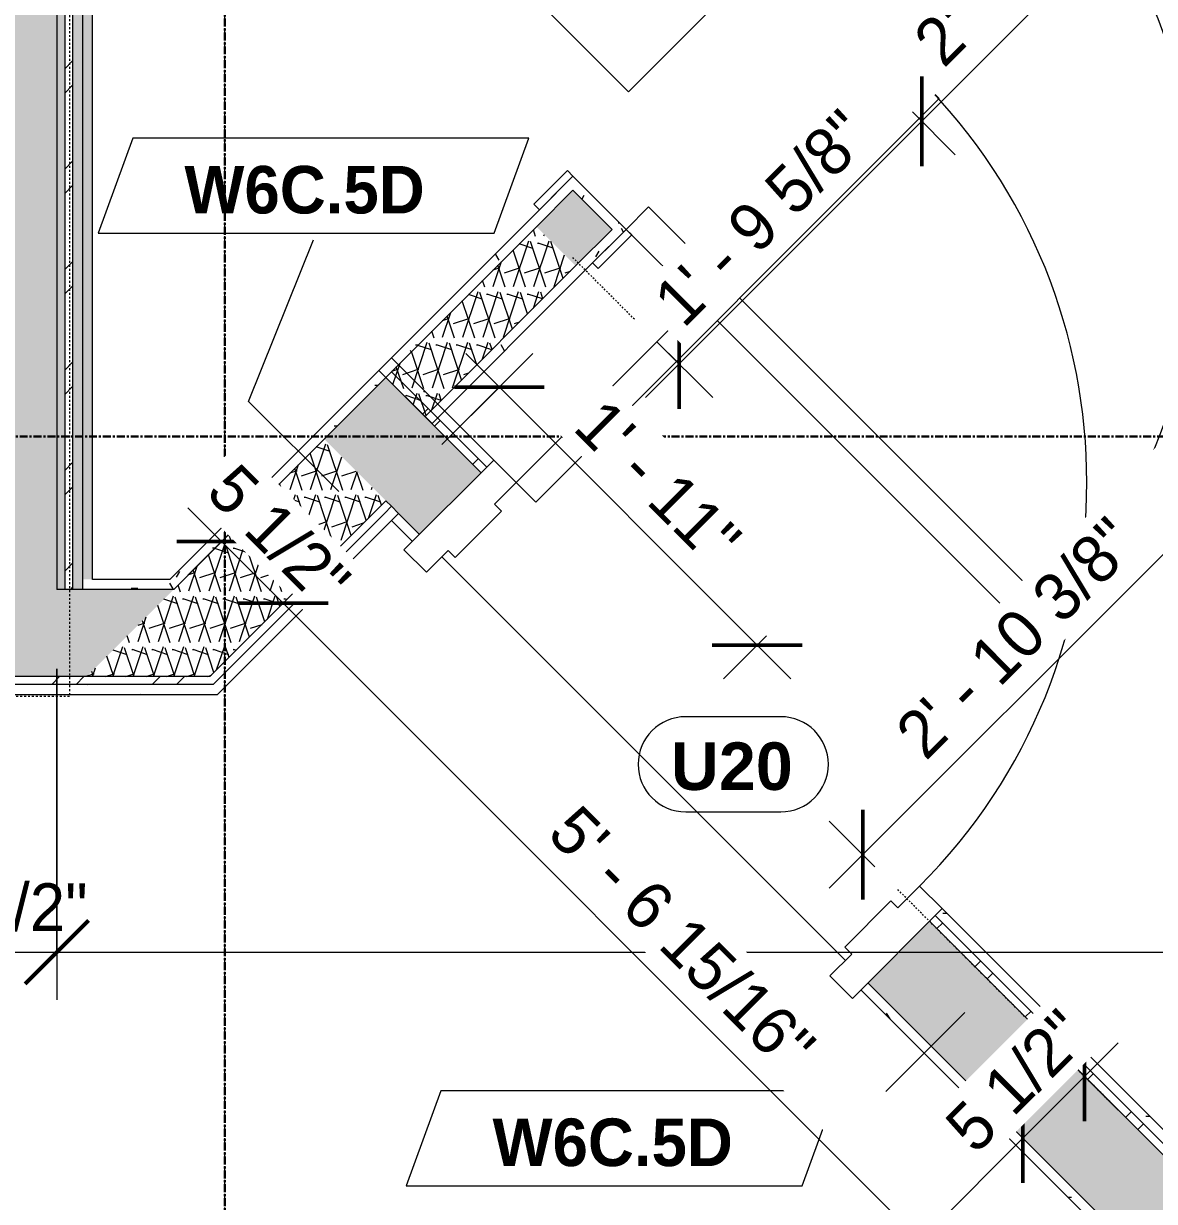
# Model space of a CAD drawing. Header units: inches. Extents: x -4058 to -1781, y 9814 to 12289.
# Drawn here: x -2513 to -2441.7, y 10418.9 to 10493.2 of the extents above; entities that cross this region are included whole.
import ezdxf

# ---------------------------------------------------------------- set-up
doc = ezdxf.new("R2010")
doc.units = ezdxf.units.IN
doc.header["$MEASUREMENT"] = 0
for name, pattern in [('Dash 3_32_', [0.1875, 0.09375, -0.09375]), ('Dash_2_', [0.25, 0.125, -0.125]), ('Grid Line 1_2_', [0.875, 0.5, -0.125, 0.125, -0.125]), ('Grid Line 1_2__2_', [0.875, 0.5, -0.125, 0.125, -0.125])]:
    doc.linetypes.add(name, pattern=pattern)
for name, color, linetype, lineweight in [('0-1', 7, 'Continuous', 5), ('0-4', 55, 'Continuous', 9), ('A-ANNO-DIMS', 211, 'Continuous', 9), ('A-ANNO-DIMS-32', 211, 'Continuous', 9), ('A-DETL-1', 90, 'Dash 3_32_', 9), ('A-DOOR-1', 7, 'Continuous', 9), ('A-DOOR-2', 31, 'Continuous', 9), ('A-DOOR-FRAM', 31, 'Continuous', 9), ('A-DOOR-FRAM-1', 7, 'Continuous', 9), ('A-DOOR-IDEN', 31, 'Continuous', 9), ('A-FLOR-1', 7, 'Continuous', 9), ('A-WALL-1', 7, 'Continuous', 9), ('A-WALL-2', 113, 'Continuous', 9), ('A-WALL-IDEN', 211, 'Continuous', 9), ('A-WALL-PATT-1', 9, 'Continuous', 9), ('G-ANNO-SYMB-4', 111, 'Dash_2_', 9), ('I-WALL-1', 1, 'Continuous', 5), ('I-WALL-2', 7, 'Continuous', 9), ('P-SANR-FIXT', 6, 'Continuous', 9), ('S-GRID-1', 1, 'Grid Line 1_2_', 9), ('S-GRID-2', 1, 'Grid Line 1_2__2_', 30)]:
    doc.layers.add(name, color=color, linetype=linetype, lineweight=lineweight)
doc.styles.add('Arial_B', font='arialbd.ttf', dxfattribs={"height": 3})
doc.styles.add('Century Gothic', font='ufonts.com_century-gothic.ttf', dxfattribs={"height": 3})
doc.styles.add('Century Gothic_B_1', font='GOTHICB.TTF', dxfattribs={"height": 3})
doc.dimstyles.new('THE_DIMENSION_STRING', dxfattribs={"dimscale": 12, "dimtxt": 3.132505, "dimasz": 0.333333, "dimexe": 0.25, "dimexo": 0.166667, "dimgap": 0.041667, "dimtad": 1, "dimdec": 4, "dimrnd": 0.0625, "dimzin": 3, "dimdsep": 46, "dimlunit": 4, "dimtxsty": 'Century Gothic', "dimblk1": 'OBLIQUE', "dimblk2": 'OBLIQUE', "dimsah": 1, "dimcen": 0.09, "dimdle": 0.25, "dimazin": 0, "dimtfac": 1, "dimtdec": 4, "dimtix": 1, "dimtmove": 0, "dimatfit": 3, "dimfxl": 1, "dimtvp": 1, "dimtfill": 1, "dimfrac": 2, "dimtolj": 1, "dimtzin": 0, "dimarcsym": 2})
doc.dimstyles.new('THE_DIMENSION_STRING_5', dxfattribs={"dimscale": 12, "dimtxt": 3.132505, "dimasz": 0.333333, "dimexe": 0.25, "dimexo": 0.166667, "dimgap": 0.041667, "dimtad": 1, "dimdec": 4, "dimrnd": 0.0625, "dimzin": 3, "dimdsep": 46, "dimlunit": 4, "dimtxsty": 'Century Gothic', "dimblk1": 'OBLIQUE', "dimblk2": 'OBLIQUE', "dimsah": 1, "dimcen": 0.09, "dimdle": 0.25, "dimazin": 0, "dimtfac": 1, "dimtdec": 4, "dimtix": 1, "dimtmove": 0, "dimatfit": 3, "dimfxl": 1, "dimtvp": 1, "dimtfill": 1, "dimfrac": 2, "dimtolj": 1, "dimtzin": 0, "dimarcsym": 2})
pattern_1 = [(0, (0, 0), (10.24, 2.56), [0.422, -7.258, 0.422, -7.258, -40.96]), (0, (0, 0), (10.24, 2.56), [-15.36, 0.422, -14.938, 0.422, -7.258, -17.92]), (0, (0, 0), (10.24, 2.56), [-38.4, 0.422, -4.698, 0.422, -12.378]), (120, (3.84, 1.28), (-7.33702503, 7.58810013), [0.422, -7.258, 0.422, -7.258, -40.96]), (120, (3.84, 1.28), (-7.33702503, 7.58810013), [-15.36, 0.422, -14.938, 0.422, -7.258, -17.92]), (120, (3.84, 1.28), (-7.33702503, 7.58810013), [-38.4, 0.422, -4.698, 0.422, -12.378]), (240, (5.12, 6.4), (-2.90297497, -10.14810013), [0.422, -7.258, 0.422, -7.258, -40.96]), (240, (5.12, 6.4), (-2.90297497, -10.14810013), [-15.36, 0.422, -14.938, 0.422, -7.258, -17.92]), (240, (5.12, 6.4), (-2.90297497, -10.14810013), [-38.4, 0.422, -4.698, 0.422, -12.378])]
pattern_2 = [(161.57, (0.16, 0.16), (-1.279773737, -0.000426766), [0, -9.107, 1.011, 0]), (18.43, (-0.16, 0.16), (-1.279773737, 0.000426766), [0, -9.107, 1.011, 0]), (108.43, (0.16, 0.16), (0.639452382, -3.199964008), [3.035, -7.083]), (71.57, (-0.16, 0.16), (0.639452382, 3.199964008), [3.035, -7.083])]
pattern_3 = [(45, (0, 0), (-3.1678384, 3.1678384), []), (45, (0, 4.8), (-3.1678384, 3.1678384), [])]

# ---------------------------------------------------------------- blocks, each defined once
blk = doc.blocks.new('CTR - 1st Phase - Shell_rvt-1-UNIT PLANS - 2ND FLOOR')
at = {"layer": 'A-FLOR-1'}
for p, q in [((-2486.646, 10459.594), (-2461.19, 10434.138)), ((-2461.19, 10434.138), (-2486.646, 10459.594))]:
    blk.add_line(p, q, dxfattribs=at)
at = {"layer": 'S-GRID-1'}
for p, q in [((-2500.324, 9836.18), (-2500.324, 12272.999)), ((-1781.273, 10467.189), (-4041.78, 10467.189))]:
    blk.add_line(p, q, dxfattribs=at)
blk = doc.blocks.new('HOLLOW METAL - UNIT DOOR-2191977-UNIT PLANS - 2ND FLOOR')
at = {"layer": 'A-DOOR-1'}
for p, q in [((16.25, -3.875), (18, -3.875)), ((16.25, -39.875), (16.25, -3.875)), ((18, -3.875), (18, -39.875)), ((18, -39.875), (16.25, -39.875))]:
    blk.add_line(p, q, dxfattribs=at)
blk.add_arc((18, -3.875), 36, 180, 270, dxfattribs=at)
at = {"layer": 'A-DOOR-FRAM-1'}
for p, q in [((-20, 4.125), (-18, 4.125)), ((-20, -3.875), (-20, 4.125)), ((-18, 4.125), (-18, 2.1875)), ((18, 4.125), (20, 4.125)), ((18, 2.1875), (18, 4.125)), ((20, 4.125), (20, -3.875)), ((-18, 2.1875), (-17.375, 2.1875)), ((-17.375, 2.1875), (-17.375, -1.9375)), ((17.375, 2.1875), (18, 2.1875)), ((17.375, -1.9375), (17.375, 2.1875)), ((-18, -1.9375), (-18, -3.875)), ((-17.375, -1.9375), (-18, -1.9375)), ((18, -1.9375), (17.375, -1.9375)), ((18, -3.875), (18, -1.9375)), ((-18, -3.875), (-20, -3.875)), ((20, -3.875), (18, -3.875))]:
    blk.add_line(p, q, dxfattribs=at)
blk = doc.blocks.new('CTR - 1st Phase - Common Walls_rvt-1-UNIT PLANS - 2ND FLOOR')
at = {"layer": 'A-WALL-PATT-1'}
h = blk.add_hatch(dxfattribs=at)
h.set_pattern_fill('FP_5', color=256, style=0, pattern_type=2)
h.set_pattern_definition(pattern_2)
h.paths.add_polyline_path([(-2510.936, 10457.539), (-2510.936, 10843.139), (-2516.436, 10843.139), (-2516.436, 10457.539)], flags=0)
h = blk.add_hatch(dxfattribs=at)
h.set_pattern_fill('FP_33', color=256, style=0, pattern_type=2)
h.set_pattern_definition(pattern_3)
h.paths.add_polyline_path([(-2509.936, 10457.539), (-2509.936, 10843.139), (-2510.436, 10843.139), (-2510.436, 10457.539)], flags=0)
h = blk.add_hatch(dxfattribs=at)
h.set_pattern_fill('FP_1', color=256, style=0, pattern_type=2)
h.set_pattern_definition(pattern_1)
h.paths.add_polyline_path([(-2509.311, 10457.539), (-2509.311, 10843.139), (-2509.936, 10843.139), (-2509.936, 10457.539)], flags=0)
h = blk.add_hatch(dxfattribs=at)
h.set_pattern_fill('FP_1', color=256, style=0, pattern_type=2)
h.set_pattern_definition(pattern_1)
h.paths.add_polyline_path([(-2509.311, 10458.164), (-2508.686, 10458.164), (-2508.686, 10843.139), (-2509.311, 10843.139), (-2509.311, 10463.601)], flags=0)
h = blk.add_hatch(dxfattribs=at)
h.set_pattern_fill('FP_1', color=256, style=0, pattern_type=2)
h.set_pattern_definition(pattern_1)
h.paths.add_polyline_path([(-2504.434, 10457.539), (-2503.55, 10457.539), (-2489.386, 10471.704), (-2489.828, 10472.145), (-2503.809, 10458.164)], flags=0)
h = blk.add_hatch(dxfattribs=at)
h.set_pattern_fill('FP_1', color=256, style=0, pattern_type=2)
h.set_pattern_definition(pattern_1)
h.paths.add_polyline_path([(-2437.543, 10418.977), (-2436.659, 10418.977), (-2455.091, 10437.409), (-2455.533, 10436.967), (-2444.753, 10426.187)], flags=0)
h.paths.add_polyline_path([(-2483.817, 10465.251), (-2483.375, 10465.693), (-2489.386, 10471.704), (-2489.828, 10471.262), (-2484.259, 10465.693)], flags=0)
h = blk.add_hatch(dxfattribs=at)
h.set_pattern_fill('FP_5', color=256, style=0, pattern_type=2)
h.set_pattern_definition(pattern_2)
h.paths.add_polyline_path([(-2438.952, 10411.9), (-2435.062, 10415.789), (-2455.886, 10436.613), (-2459.776, 10432.724), (-2439.708, 10412.657)], flags=0)
h.paths.add_polyline_path([(-2488.06, 10461.009), (-2484.171, 10464.898), (-2490.181, 10470.908), (-2494.07, 10467.019), (-2489.032, 10461.981)], flags=0)
h = blk.add_hatch(dxfattribs=at)
h.set_pattern_fill('FP_33', color=256, style=0, pattern_type=2)
h.set_pattern_definition(pattern_3)
h.paths.add_polyline_path([(-2437.75, 10418.477), (-2437.043, 10418.477), (-2455.533, 10436.967), (-2455.886, 10436.613), (-2445.461, 10426.187)], flags=0)
h.paths.add_polyline_path([(-2484.171, 10464.898), (-2483.817, 10465.251), (-2489.828, 10471.262), (-2490.181, 10470.908), (-2484.966, 10465.693)], flags=0)
h = blk.add_hatch(dxfattribs=at)
h.set_pattern_fill('FP_5', color=256, style=0, pattern_type=2)
h.set_pattern_definition(pattern_2)
h.paths.add_polyline_path([(-2501.272, 10452.039), (-2490.181, 10463.13), (-2494.07, 10467.019), (-2509.05, 10452.039)], flags=0)
h = blk.add_hatch(dxfattribs=at)
h.set_pattern_fill('FP_1', color=256, style=0, pattern_type=2)
h.set_pattern_definition(pattern_1)
h.paths.add_polyline_path([(-2444.078, 10416.143), (-2443.636, 10416.585), (-2459.776, 10432.724), (-2460.217, 10432.282), (-2444.769, 10416.834)], flags=0)
h.paths.add_polyline_path([(-2488.502, 10460.567), (-2488.06, 10461.009), (-2489.386, 10462.334), (-2489.828, 10461.892), (-2489.032, 10461.097)], flags=0)
h = blk.add_hatch(dxfattribs=at)
h.set_pattern_fill('FP_5', color=256, style=0, pattern_type=2)
h.set_pattern_definition(pattern_2)
h.paths.add_polyline_path([(-2509.05, 10452.039), (-2503.55, 10457.539), (-2645.374, 10457.539), (-2645.374, 10452.039), (-2509.934, 10452.039)], flags=0)
h = blk.add_hatch(dxfattribs=at)
h.set_pattern_fill('FP_1', color=256, style=0, pattern_type=2)
h.set_pattern_definition(pattern_1)
h.paths.add_polyline_path([(-2504.434, 10457.539), (-2503.809, 10458.164), (-2509.311, 10458.164), (-2509.311, 10457.539)], flags=0)
h.paths.add_polyline_path([(-2637.009, 10457.539), (-2516.936, 10457.539), (-2516.936, 10458.164), (-2644.749, 10458.164), (-2644.749, 10457.539)], flags=0)
h = blk.add_hatch(dxfattribs=at)
h.set_pattern_fill('FP_1', color=256, style=0, pattern_type=2)
h.set_pattern_definition(pattern_1)
h.paths.add_polyline_path([(-2516.913, 10450.914), (-2501.689, 10450.914), (-2501.064, 10451.539), (-2653.749, 10451.539), (-2653.749, 10450.914), (-2534.069, 10450.914)], flags=0)
h = blk.add_hatch(dxfattribs=at)
h.set_pattern_fill('FP_33', color=256, style=0, pattern_type=2)
h.set_pattern_definition(pattern_3)
h.paths.add_polyline_path([(-2510.434, 10451.539), (-2501.772, 10451.539), (-2501.272, 10452.039), (-2653.124, 10452.039), (-2653.124, 10451.539), (-2516.913, 10451.539)], flags=0)
at = {"layer": 'I-WALL-1'}
blk.add_hatch(color=256, dxfattribs=at).paths.add_polyline_path([(-2510.936, 10457.539), (-2510.436, 10457.539), (-2510.436, 10843.139), (-2510.936, 10843.139), (-2510.936, 10458.164)], flags=0)
at = {"layer": 'A-WALL-1'}
for p, q in [((-2510.936, 10843.139), (-2510.936, 10458.164)), ((-2510.436, 10843.139), (-2510.436, 10458.164)), ((-2509.936, 10843.139), (-2509.936, 10458.164)), ((-2509.311, 10843.139), (-2509.311, 10458.164)), ((-2489.828, 10471.262), (-2489.386, 10471.704)), ((-2494.07, 10467.019), (-2490.181, 10470.908)), ((-2490.181, 10470.908), (-2489.828, 10471.262)), ((-2484.171, 10464.898), (-2490.181, 10470.908)), ((-2483.817, 10465.251), (-2489.828, 10471.262)), ((-2503.55, 10457.539), (-2494.512, 10466.577)), ((-2494.512, 10466.577), (-2494.07, 10467.019)), ((-2501.272, 10452.039), (-2490.623, 10462.688)), ((-2490.623, 10462.688), (-2490.181, 10463.13)), ((-2490.269, 10462.334), (-2489.828, 10462.776)), ((-2489.828, 10462.776), (-2490.181, 10463.13)), ((-2490.181, 10463.13), (-2489.828, 10462.776)), ((-2489.386, 10462.334), (-2489.828, 10462.776)), ((-2489.828, 10462.776), (-2489.386, 10462.334)), ((-2501.064, 10451.539), (-2490.269, 10462.334)), ((-2489.828, 10461.892), (-2489.386, 10462.334)), ((-2488.06, 10461.009), (-2489.386, 10462.334)), ((-2510.936, 10458.164), (-2510.936, 10457.539)), ((-2510.436, 10457.539), (-2510.936, 10457.539)), ((-2510.436, 10457.539), (-2510.936, 10457.539)), ((-2510.436, 10458.164), (-2510.436, 10457.539)), ((-2509.936, 10457.539), (-2510.436, 10457.539)), ((-2509.936, 10457.539), (-2510.436, 10457.539)), ((-2509.936, 10458.164), (-2509.936, 10457.539)), ((-2509.311, 10457.539), (-2509.936, 10457.539)), ((-2509.311, 10457.539), (-2509.936, 10457.539)), ((-2509.311, 10458.164), (-2509.311, 10457.539)), ((-2504.434, 10457.539), (-2509.311, 10457.539)), ((-2503.55, 10457.539), (-2504.434, 10457.539)), ((-2509.934, 10452.039), (-2644.749, 10452.039)), ((-2510.434, 10451.539), (-2644.749, 10451.539)), ((-2501.772, 10451.539), (-2510.434, 10451.539)), ((-2509.05, 10452.039), (-2509.934, 10452.039)), ((-2501.272, 10452.039), (-2509.05, 10452.039)), ((-2501.064, 10451.539), (-2501.772, 10451.539)), ((-2437.543, 10418.977), (-2455.533, 10436.967)), ((-2437.75, 10418.477), (-2455.886, 10436.613)), ((-2443.636, 10416.585), (-2459.776, 10432.724))]:
    blk.add_line(p, q, dxfattribs=at)
at = {"layer": 'I-WALL-2'}
for p, q in [((-2508.686, 10458.164), (-2508.686, 10539.602)), ((-2489.828, 10472.145), (-2494.954, 10467.019)), ((-2489.386, 10471.704), (-2489.828, 10472.145)), ((-2483.375, 10465.693), (-2489.386, 10471.704)), ((-2494.954, 10467.019), (-2503.809, 10458.164)), ((-2500.806, 10450.914), (-2489.828, 10461.892)), ((-2489.828, 10461.892), (-2488.502, 10460.567)), ((-2503.809, 10458.164), (-2508.686, 10458.164)), ((-2644.749, 10450.914), (-2511.059, 10450.914)), ((-2511.059, 10450.914), (-2501.689, 10450.914)), ((-2501.689, 10450.914), (-2500.806, 10450.914)), ((-2437.909, 10420.227), (-2455.091, 10437.409)), ((-2460.217, 10432.282), (-2444.078, 10416.143))]:
    blk.add_line(p, q, dxfattribs=at)
at = {"layer": '0-4', "rotation": 134.9999999999909}
blk.add_blockref('HOLLOW METAL - UNIT DOOR-2191977-UNIT PLANS - 2ND FLOOR', (-2471.973, 10448.811), dxfattribs=at)
blk = doc.blocks.new('CTR - 1st Phase - Structure_rvt-1-UNIT PLANS - 2ND FLOOR')
at = {"layer": 'S-GRID-2'}
for p, q in [((-2500.324, 9814.027), (-2500.324, 12247.501)), ((-1781.273, 10467.189), (-4041.78, 10467.189))]:
    blk.add_line(p, q, dxfattribs=at)
blk = doc.blocks.new('SWING - SINGLE - FLUSH - SWING - FLUSH - 3-0 x 6-8 - PASSAGE-3983849-UNIT PLANS - 2ND FLOOR')
at = {"layer": 'A-DOOR-2'}
for p, q in [((16, 2.375), (16, 38.386)), ((18, 38.386), (16, 38.386)), ((18, 2.375), (18, 38.386)), ((18, 2.375), (16, 2.375))]:
    blk.add_line(p, q, dxfattribs=at)
blk.add_arc((18, 2.375), 36.067, 93.17885, 180, dxfattribs=at)
at = {"layer": 'A-DOOR-FRAM'}
for p, q in [((-18, 2.875), (-21, 2.875)), ((-21, 2.875), (-21, 2.375)), ((-21, 2.375), (-18, 2.375)), ((-18, 2.375), (-18, 2.875)), ((21, 2.875), (18, 2.875)), ((18, 2.875), (18, 2.375)), ((18, 2.375), (21, 2.375)), ((21, 2.375), (21, 2.875)), ((-18, -2.375), (-21, -2.375)), ((-21, -2.375), (-21, -2.875)), ((-21, -2.875), (-18, -2.875)), ((-18, -2.875), (-18, -2.375)), ((21, -2.375), (18, -2.375)), ((18, -2.375), (18, -2.875)), ((18, -2.875), (21, -2.875)), ((21, -2.875), (21, -2.375))]:
    blk.add_line(p, q, dxfattribs=at)
blk = doc.blocks.new('SWING - SINGLE - FLUSH - SWING - FLUSH - 3-0 x 6-8 - PASSAGE-3983851-UNIT PLANS - 2ND FLOOR')
at = {"layer": 'A-DOOR-2'}
for p, q in [((16, 10.5), (16, 38.386)), ((18, 38.386), (16, 38.386)), ((18, 10.5), (18, 38.386)), ((16, 2.375), (16, 8.75)), ((18, 2.375), (18, 8.75)), ((18, 2.375), (16, 2.375))]:
    blk.add_line(p, q, dxfattribs=at)
blk.add_arc((18, 2.375), 36.067, 93.17885, 180, dxfattribs=at)
at = {"layer": 'A-DOOR-FRAM'}
for p, q in [((-18, 2.875), (-21, 2.875)), ((-21, 2.875), (-21, 2.375)), ((-21, 2.375), (-18, 2.375)), ((-18, 2.375), (-18, 2.875)), ((21, 2.875), (18, 2.875)), ((18, 2.875), (18, 2.375)), ((18, 2.375), (21, 2.375)), ((21, 2.375), (21, 2.875)), ((-18, -2.375), (-21, -2.375)), ((-21, -2.375), (-21, -2.875)), ((-21, -2.875), (-18, -2.875)), ((-18, -2.875), (-18, -2.375)), ((21, -2.375), (18, -2.375)), ((18, -2.375), (18, -2.875)), ((18, -2.875), (21, -2.875)), ((21, -2.875), (21, -2.375))]:
    blk.add_line(p, q, dxfattribs=at)
blk = doc.blocks.new('Stacked Washer and Dryer - 26_x25_ - Private-3627842-UNIT PLANS - 2ND FLOOR')
at = {"layer": 'P-SANR-FIXT'}
for p, q in [((0, 13.625), (32.4375, 13.625)), ((0, 13.625), (0, -13.625)), ((23.34375, -13.625), (23.34375, 13.625)), ((32.4375, 13.625), (32.4375, -13.625)), ((28.53125, 8.75), (23.34375, 8.75)), ((28.53125, -8.75), (28.53125, 8.75)), ((23.34375, -8.75), (28.53125, -8.75)), ((32.4375, -13.625), (0, -13.625))]:
    blk.add_line(p, q, dxfattribs=at)
blk = doc.blocks.new('DIMBLOCK96-UNIT PLANS - 2ND FLOOR')
at = {"layer": 'A-ANNO-DIMS-32', "lineweight": 50}
for p, q in [((-2456.376, 10487.06), (-2456.376, 10489.889)), ((-2456.376, 10487.06), (-2456.376, 10484.232)), ((-2471.68, 10471.756), (-2471.68, 10474.585)), ((-2471.68, 10471.756), (-2471.68, 10468.928))]:
    blk.add_line(p, q, dxfattribs=at)
at = {"layer": 'A-ANNO-DIMS-32'}
for p, q in [((-2456.962, 10487.646), (-2454.255, 10484.939)), ((-2456.376, 10487.06), (-2456.962, 10487.646)), ((-2473.801, 10469.635), (-2456.376, 10487.06)), ((-2473.082, 10473.158), (-2469.558, 10469.635)), ((-2471.68, 10471.756), (-2473.082, 10473.158))]:
    blk.add_line(p, q, dxfattribs=at)
at = {"layer": 'A-ANNO-DIMS-32', "color": 0, "insert": (-2473.517, 10476.064), "char_height": 3, "width": 21.77837, "attachment_point": 1, "rotation": 45, "line_spacing_factor": 0.984502, "style": 'Century Gothic', "bg_fill": 3, "box_fill_scale": 1.25, "bg_fill_color": 256, "bg_fill_true_color": 13158600, "bg_fill_transparency": 0}
blk.add_mtext('1\' - 9 5/8"', dxfattribs=at)
blk = doc.blocks.new('_Oblique')
at = {"color": 0, "linetype": 'ByBlock', "lineweight": -2}
blk.add_line((-0.5, -0.5), (0.5, 0.5), dxfattribs=at)
blk = doc.blocks.new('DIMBLOCK97-UNIT PLANS - 2ND FLOOR')
at = {"layer": 'A-ANNO-DIMS-32'}
for p, q in [((-2445.051, 10510.734), (-2436.755, 10502.438)), ((-2438.877, 10504.559), (-2445.051, 10510.734)), ((-2456.376, 10487.06), (-2438.877, 10504.559)), ((-2456.962, 10487.646), (-2454.255, 10484.939)), ((-2456.376, 10487.06), (-2456.962, 10487.646))]:
    blk.add_line(p, q, dxfattribs=at)
at = {"layer": 'A-ANNO-DIMS-32', "lineweight": 50}
for p, q in [((-2438.877, 10504.559), (-2438.877, 10507.388)), ((-2438.877, 10504.559), (-2438.877, 10501.731)), ((-2456.376, 10487.06), (-2456.376, 10489.889)), ((-2456.376, 10487.06), (-2456.376, 10484.232))]:
    blk.add_line(p, q, dxfattribs=at)
at = {"layer": 'A-ANNO-DIMS-32', "color": 0, "insert": (-2457.115, 10492.466), "char_height": 3, "width": 21.77837, "attachment_point": 1, "rotation": 45, "line_spacing_factor": 0.984502, "style": 'Century Gothic', "bg_fill": 3, "box_fill_scale": 1.25, "bg_fill_color": 256, "bg_fill_true_color": 13158600, "bg_fill_transparency": 0}
blk.add_mtext('2\' - 0 3/4"', dxfattribs=at)
blk = doc.blocks.new('DIMBLOCK235-UNIT PLANS - 2ND FLOOR')
at = {"layer": 'A-ANNO-DIMS-32', "lineweight": 50}
for p, q in [((-2435.779, 10465.116), (-2435.779, 10467.944)), ((-2435.779, 10465.116), (-2435.779, 10462.287)), ((-2460.084, 10440.811), (-2460.084, 10443.639)), ((-2460.084, 10440.811), (-2460.084, 10437.982))]:
    blk.add_line(p, q, dxfattribs=at)
at = {"layer": 'A-ANNO-DIMS-32'}
for p, q in [((-2435.193, 10464.53), (-2437.9, 10467.237)), ((-2435.779, 10465.116), (-2462.205, 10438.689)), ((-2435.779, 10465.116), (-2435.193, 10464.53)), ((-2459.327, 10440.054), (-2462.205, 10442.932)), ((-2460.084, 10440.811), (-2459.327, 10440.054))]:
    blk.add_line(p, q, dxfattribs=at)
at = {"layer": 'A-ANNO-DIMS-32', "color": 0, "insert": (-2458.247, 10448.793), "char_height": 3, "width": 24.5827, "attachment_point": 1, "rotation": 45, "line_spacing_factor": 0.984502, "style": 'Century Gothic', "bg_fill": 3, "box_fill_scale": 1.25, "bg_fill_color": 256, "bg_fill_true_color": 13158600, "bg_fill_transparency": 0}
blk.add_mtext('2\' - 10 3/8"', dxfattribs=at)
blk = doc.blocks.new('Wall Tag - Arch Wall-3956453-UNIT PLANS - 2ND FLOOR')
at = {"layer": 'A-WALL-IDEN'}
for p, q in [((-0.3561, 0.0937), (-0.4244, -0.0937)), ((0.4244, 0.0937), (-0.3561, 0.0937)), ((0.3561, -0.0937), (0.4244, 0.0937)), ((-0.4244, -0.0937), (0.3561, -0.0937))]:
    blk.add_line(p, q, dxfattribs=at)
blk = doc.blocks.new('DIMBLOCK1195-UNIT PLANS - 2ND FLOOR')
at = {"layer": 'A-ANNO-DIMS-32'}
for p, q in [((-2516.436, 10452.539), (-2516.436, 10431.659)), ((-2516.436, 10434.659), (-2516.436, 10452.539)), ((-2510.936, 10452.539), (-2510.936, 10431.659)), ((-2510.936, 10434.659), (-2510.936, 10452.539)), ((-2516.436, 10434.659), (-2510.936, 10434.659))]:
    blk.add_line(p, q, dxfattribs=at)
at = {"layer": 'A-ANNO-DIMS-32', "lineweight": 50}
for p, q in [((-2516.436, 10434.659), (-2514.436, 10436.659)), ((-2510.936, 10434.659), (-2508.936, 10436.659)), ((-2516.436, 10434.659), (-2518.436, 10432.659)), ((-2510.936, 10434.659), (-2512.936, 10432.659))]:
    blk.add_line(p, q, dxfattribs=at)
at = {"layer": 'A-ANNO-DIMS-32', "color": 0, "insert": (-2519.33, 10439.004), "char_height": 3, "width": 13.54435, "attachment_point": 1, "line_spacing_factor": 0.984502, "style": 'Century Gothic', "bg_fill": 3, "box_fill_scale": 1.25, "bg_fill_color": 256, "bg_fill_true_color": 13158600, "bg_fill_transparency": 0}
blk.add_mtext('5 1/2"', dxfattribs=at)
blk = doc.blocks.new('DIMBLOCK1196-UNIT PLANS - 2ND FLOOR')
at = {"layer": 'A-ANNO-DIMS-32'}
for p, q in [((-2510.936, 10452.539), (-2510.936, 10431.659)), ((-2510.936, 10434.659), (-2510.936, 10452.539)), ((-2076.174, 10435.487), (-2076.174, 10431.659)), ((-2076.174, 10434.659), (-2076.174, 10435.487)), ((-2510.936, 10434.659), (-2076.174, 10434.659))]:
    blk.add_line(p, q, dxfattribs=at)
at = {"layer": 'A-ANNO-DIMS-32', "lineweight": 50}
for p, q in [((-2510.936, 10434.659), (-2508.936, 10436.659)), ((-2076.174, 10434.659), (-2074.174, 10436.659)), ((-2510.936, 10434.659), (-2512.936, 10432.659)), ((-2076.174, 10434.659), (-2078.174, 10432.659))]:
    blk.add_line(p, q, dxfattribs=at)
at = {"layer": 'A-ANNO-DIMS-32', "color": 0, "insert": (-2303.798, 10439.004), "char_height": 3, "width": 24.5827, "attachment_point": 1, "line_spacing_factor": 0.984502, "style": 'Century Gothic', "bg_fill": 3, "box_fill_scale": 1.25, "bg_fill_color": 256, "bg_fill_true_color": 13158600, "bg_fill_transparency": 0}
blk.add_mtext('36\' - 2 3/4"', dxfattribs=at)
blk = doc.blocks.new('DIMBLOCK1198-UNIT PLANS - 2ND FLOOR')
at = {"layer": 'A-ANNO-DIMS-32'}
for p, q in [((-2502.657, 10462.675), (-2496.647, 10456.664)), ((-2499.95, 10461.139), (-2502.657, 10458.432)), ((-2500.536, 10460.553), (-2499.95, 10461.139)), ((-2496.061, 10457.25), (-2498.768, 10454.543)), ((-2496.647, 10456.664), (-2496.061, 10457.25))]:
    blk.add_line(p, q, dxfattribs=at)
at = {"layer": 'A-ANNO-DIMS-32', "lineweight": 50}
for p, q in [((-2500.536, 10460.553), (-2503.364, 10460.553)), ((-2500.536, 10460.553), (-2497.707, 10460.553)), ((-2496.647, 10456.664), (-2499.475, 10456.664)), ((-2496.647, 10456.664), (-2493.818, 10456.664))]:
    blk.add_line(p, q, dxfattribs=at)
at = {"layer": 'A-ANNO-DIMS-32', "color": 0, "insert": (-2499.509, 10465.672), "char_height": 3, "width": 13.54435, "attachment_point": 1, "rotation": 315, "line_spacing_factor": 0.984502, "style": 'Century Gothic', "bg_fill": 3, "box_fill_scale": 1.25, "bg_fill_color": 256, "bg_fill_true_color": 13158600, "bg_fill_transparency": 0}
blk.add_mtext('5 1/2"', dxfattribs=at)
blk = doc.blocks.new('DIMBLOCK1199-UNIT PLANS - 2ND FLOOR')
at = {"layer": 'A-ANNO-DIMS-32'}
for p, q in [((-2496.061, 10457.25), (-2498.768, 10454.543)), ((-2496.647, 10456.664), (-2496.061, 10457.25)), ((-2496.647, 10456.664), (-2449.306, 10409.324)), ((-2448.72, 10409.91), (-2451.427, 10407.203)), ((-2449.306, 10409.324), (-2448.72, 10409.91))]:
    blk.add_line(p, q, dxfattribs=at)
at = {"layer": 'A-ANNO-DIMS-32', "lineweight": 50}
for p, q in [((-2496.647, 10456.664), (-2499.475, 10456.664)), ((-2496.647, 10456.664), (-2493.818, 10456.664)), ((-2449.306, 10409.324), (-2452.135, 10409.324)), ((-2449.306, 10409.324), (-2446.478, 10409.324))]:
    blk.add_line(p, q, dxfattribs=at)
at = {"layer": 'A-ANNO-DIMS-32', "color": 0, "insert": (-2477.973, 10444.136), "char_height": 3, "width": 27.38704, "attachment_point": 1, "rotation": 315, "line_spacing_factor": 0.984502, "style": 'Century Gothic', "bg_fill": 3, "box_fill_scale": 1.25, "bg_fill_color": 256, "bg_fill_true_color": 13158600, "bg_fill_transparency": 0}
blk.add_mtext('5\' - 6 15/16"', dxfattribs=at)
blk = doc.blocks.new('DIMBLOCK1202-UNIT PLANS - 2ND FLOOR')
at = {"layer": 'A-ANNO-DIMS-32', "lineweight": 50}
for p, q in [((-2449.99, 10422.938), (-2449.99, 10425.767)), ((-2449.99, 10422.938), (-2449.99, 10420.11)), ((-2497.343, 10375.585), (-2497.343, 10378.414)), ((-2497.343, 10375.585), (-2497.343, 10372.757))]:
    blk.add_line(p, q, dxfattribs=at)
at = {"layer": 'A-ANNO-DIMS-32'}
for p, q in [((-2450.575, 10423.524), (-2447.868, 10420.817)), ((-2449.99, 10422.938), (-2450.575, 10423.524)), ((-2497.343, 10375.585), (-2449.99, 10422.938)), ((-2497.928, 10376.171), (-2495.221, 10373.464)), ((-2497.343, 10375.585), (-2497.928, 10376.171))]:
    blk.add_line(p, q, dxfattribs=at)
at = {"layer": 'A-ANNO-DIMS-32', "color": 0, "insert": (-2484.808, 10394.265), "char_height": 3, "width": 27.38704, "attachment_point": 1, "rotation": 45, "line_spacing_factor": 0.984502, "style": 'Century Gothic', "bg_fill": 3, "box_fill_scale": 1.25, "bg_fill_color": 256, "bg_fill_true_color": 13158600, "bg_fill_transparency": 0}
blk.add_mtext('5\' - 6 15/16"', dxfattribs=at)
blk = doc.blocks.new('DIMBLOCK1203-UNIT PLANS - 2ND FLOOR')
at = {"layer": 'A-ANNO-DIMS-32', "lineweight": 50}
for p, q in [((-2446.1, 10426.827), (-2446.1, 10429.656)), ((-2446.1, 10426.827), (-2446.1, 10423.999)), ((-2449.99, 10422.938), (-2449.99, 10425.767)), ((-2449.99, 10422.938), (-2449.99, 10420.11))]:
    blk.add_line(p, q, dxfattribs=at)
at = {"layer": 'A-ANNO-DIMS-32'}
for p, q in [((-2449.99, 10422.938), (-2443.979, 10428.949)), ((-2446.686, 10427.413), (-2443.979, 10424.706)), ((-2446.1, 10426.827), (-2446.686, 10427.413)), ((-2450.575, 10423.524), (-2447.868, 10420.817)), ((-2449.99, 10422.938), (-2450.575, 10423.524))]:
    blk.add_line(p, q, dxfattribs=at)
at = {"layer": 'A-ANNO-DIMS-32', "color": 0, "insert": (-2455.108, 10423.965), "char_height": 3, "width": 13.54435, "attachment_point": 1, "rotation": 45, "line_spacing_factor": 0.984502, "style": 'Century Gothic', "bg_fill": 3, "box_fill_scale": 1.25, "bg_fill_color": 256, "bg_fill_true_color": 13158600, "bg_fill_transparency": 0}
blk.add_mtext('5 1/2"', dxfattribs=at)
blk = doc.blocks.new('DIMBLOCK1226-UNIT PLANS - 2ND FLOOR')
at = {"layer": 'A-ANNO-DIMS-32'}
for p, q in [((-2486.646, 10466.665), (-2480.896, 10472.415)), ((-2485.139, 10472.415), (-2464.633, 10451.909)), ((-2483.018, 10470.293), (-2486.646, 10466.665)), ((-2466.168, 10454.616), (-2468.876, 10451.909)), ((-2466.754, 10454.03), (-2466.168, 10454.616))]:
    blk.add_line(p, q, dxfattribs=at)
at = {"layer": 'A-ANNO-DIMS-32', "lineweight": 50}
for p, q in [((-2483.018, 10470.293), (-2485.846, 10470.293)), ((-2483.018, 10470.293), (-2480.189, 10470.293)), ((-2466.754, 10454.03), (-2469.583, 10454.03)), ((-2466.754, 10454.03), (-2463.926, 10454.03))]:
    blk.add_line(p, q, dxfattribs=at)
at = {"layer": 'A-ANNO-DIMS-32', "color": 0, "insert": (-2476.349, 10469.77), "char_height": 3, "width": 15.39402, "attachment_point": 1, "rotation": 315, "line_spacing_factor": 0.984502, "style": 'Century Gothic', "bg_fill": 3, "box_fill_scale": 1.25, "bg_fill_color": 256, "bg_fill_true_color": 13158600, "bg_fill_transparency": 0}
blk.add_mtext('1\' - 11"', dxfattribs=at)
blk = doc.blocks.new('Door Tag - Type Mark-2601225-UNIT PLANS - 2ND FLOOR')
at = {"layer": 'A-DOOR-IDEN'}
for p, q in [((0.09375, 0.09375), (-0.09375, 0.09375)), ((-0.09375, -0.09375), (0.09375, -0.09375))]:
    blk.add_line(p, q, dxfattribs=at)
for centre, start, end in [((-0.09375, 0), 90, 270), ((0.09375, 0), 270, 90)]:
    blk.add_arc(centre, 0.09375, start, end, dxfattribs=at)

msp = doc.modelspace()

# ---------------------------------------------------------------- hatches: boundary and pattern name
at = {"layer": 'A-WALL-PATT-1'}
h = msp.add_hatch(dxfattribs=at)
h.set_pattern_fill('FP_5', color=256, style=0, pattern_type=2)
h.set_pattern_definition(pattern_2)
h.paths.add_polyline_path([(-2478.20622, 10477.93316), (-2475.8974, 10480.24198), (-2478.37228, 10482.71685), (-2480.6811, 10480.40803), (-2479.44366, 10479.1706)], flags=0)
h.paths.add_polyline_path([(-2449.55767, 10506.58171), (-2351.18624, 10604.95315), (-2351.18624, 10609.90289), (-2452.03255, 10509.05658), (-2450.79511, 10507.81914)], flags=0)
h = msp.add_hatch(dxfattribs=at)
h.set_pattern_fill('FP_1', color=256, style=0, pattern_type=2)
h.set_pattern_definition(pattern_1)
h.paths.add_polyline_path([(-2480.6811, 10480.40803), (-2478.37228, 10482.71685), (-2477.13484, 10481.47942), (-2476.6929, 10481.92136), (-2478.37228, 10483.60074), (-2481.12304, 10480.84998)], flags=0)
h.paths.add_polyline_path([(-2451.23705, 10507.3772), (-2450.79511, 10507.81914), (-2452.03255, 10509.05658), (-2448.94055, 10512.14858), (-2449.38249, 10512.59052), (-2452.91643, 10509.05658)], flags=0)
h.paths.add_polyline_path([(-2446.46568, 10514.62345), (-2418.53496, 10542.55417), (-2418.9769, 10542.99611), (-2446.90762, 10515.06539)], flags=0)
h.paths.add_polyline_path([(-2416.06009, 10545.02904), (-2354.68624, 10606.40289), (-2354.68624, 10607.28678), (-2416.50203, 10545.47098)], flags=0)
h = msp.add_hatch(dxfattribs=at)
h.set_pattern_fill('FP_1', color=256, style=0, pattern_type=2)
h.set_pattern_definition(pattern_1)
h.paths.add_polyline_path([(-2477.76428, 10477.49122), (-2475.01352, 10480.24198), (-2476.6929, 10481.92136), (-2477.13484, 10481.47942), (-2475.8974, 10480.24198), (-2478.20622, 10477.93316)], flags=0)
h.paths.add_polyline_path([(-2449.55767, 10505.69782), (-2350.56124, 10604.69426), (-2350.56124, 10605.57815), (-2449.55767, 10506.58171), (-2450.79511, 10507.81914), (-2451.23705, 10507.3772)], flags=0)
h = msp.add_hatch(dxfattribs=at)
h.set_pattern_fill('FP_1', color=256, style=0, pattern_type=2)
h.set_pattern_definition(pattern_1)
h.paths.add_polyline_path([(-2490.1811, 10470.90803), (-2480.6811, 10480.40803), (-2481.12304, 10480.84998), (-2490.62304, 10471.34998)], flags=0)
h = msp.add_hatch(dxfattribs=at)
h.set_pattern_fill('FP_5', color=256, style=0, pattern_type=2)
h.set_pattern_definition(pattern_2)
h.paths.add_polyline_path([(-2487.70622, 10468.43316), (-2478.20622, 10477.93316), (-2480.6811, 10480.40803), (-2490.1811, 10470.90803)], flags=0)
h = msp.add_hatch(dxfattribs=at)
h.set_pattern_fill('FP_1', color=256, style=0, pattern_type=2)
h.set_pattern_definition(pattern_1)
h.paths.add_polyline_path([(-2487.26428, 10467.99122), (-2477.76428, 10477.49122), (-2478.20622, 10477.93316), (-2487.70622, 10468.43316)], flags=0)

# ---------------------------------------------------------------- linework, layer by layer
at = {"layer": 'A-DETL-1'}
for p, q in [((-2474.49575, 10474.57256), (-2478.38484, 10478.46165)), ((-2444.51464, 10425.24157), (-2457.91237, 10438.63931))]:
    msp.add_line(p, q, dxfattribs=at)
at = {"layer": 'A-WALL-2'}
for p, q in [((-2478.37228, 10483.60074), (-2481.12304, 10480.84998)), ((-2475.01352, 10480.24198), (-2478.37228, 10483.60074)), ((-2478.37228, 10482.71685), (-2480.6811, 10480.40803)), ((-2475.8974, 10480.24198), (-2478.37228, 10482.71685)), ((-2481.12304, 10480.84998), (-2490.62304, 10471.34998)), ((-2490.1811, 10470.90803), (-2480.6811, 10480.40803)), ((-2478.20622, 10477.93316), (-2475.8974, 10480.24198)), ((-2477.76428, 10477.49122), (-2475.01352, 10480.24198)), ((-2487.70622, 10468.43316), (-2478.20622, 10477.93316)), ((-2487.26428, 10467.99122), (-2477.76428, 10477.49122)), ((-2490.62304, 10471.34998), (-2487.26428, 10467.99122))]:
    msp.add_line(p, q, dxfattribs=at)
at = {"layer": 'A-WALL-IDEN'}
for p, q in [((-2498.83117, 10469.38733), (-2494.74794, 10479.57554)), ((-2493.14516, 10463.70132), (-2498.83117, 10469.38733)), ((-2453.65796, 10430.84936), (-2461.58006, 10422.92726))]:
    msp.add_line(p, q, dxfattribs=at)
at = {"layer": 'G-ANNO-SYMB-4'}
for p, q in [((-2510.12374, 10876.24544), (-2510.12374, 10450.7894)), ((-2510.12374, 10450.7894), (-2717.72374, 10450.7894))]:
    msp.add_line(p, q, dxfattribs=at)

# ---------------------------------------------------------------- block references
at = {"layer": '0-1'}
for name in ['CTR - 1st Phase - Shell_rvt-1-UNIT PLANS - 2ND FLOOR', 'CTR - 1st Phase - Structure_rvt-1-UNIT PLANS - 2ND FLOOR', 'CTR - 1st Phase - Common Walls_rvt-1-UNIT PLANS - 2ND FLOOR']:
    msp.add_blockref(name, (0, 0), dxfattribs=at)
at = {"layer": 'A-DOOR-2'}
for name, p, rotation in [('SWING - SINGLE - FLUSH - SWING - FLUSH - 3-0 x 6-8 - PASSAGE-3983851-UNIT PLANS - 2ND FLOOR', (-2463.96497, 10494.64928), 225.000000000027), ('SWING - SINGLE - FLUSH - SWING - FLUSH - 3-0 x 6-8 - PASSAGE-3983849-UNIT PLANS - 2ND FLOOR', (-2415.61892, 10444.95556), 45.00000000006675)]:
    msp.add_blockref(name, p, dxfattribs=dict(at, rotation=rotation))
at = {"layer": 'A-WALL-IDEN', "xscale": 31.99999999999999, "yscale": 31.99999999999999, "zscale": 31.99999999999999}
for p in [(-2494.74794, 10482.99355), (-2475.31176, 10422.92726)]:
    msp.add_blockref('Wall Tag - Arch Wall-3956453-UNIT PLANS - 2ND FLOOR', p, dxfattribs=at)
at = {"layer": 'P-SANR-FIXT', "rotation": 314.9999999999666}
msp.add_blockref('Stacked Washer and Dryer - 26_x25_ - Private-3627842-UNIT PLANS - 2ND FLOOR', (-2488.17932, 10521.48794), dxfattribs=at)

# ---------------------------------------------------------------- texts
at = {"layer": 'A-WALL-IDEN', "char_height": 3, "width": 19.594, "attachment_point": 1, "style": 'Century Gothic_B_1'}
for insert in [(-2502.88355, 10484.24109), (-2483.44737, 10424.1748)]:
    msp.add_mtext('W6C.5D', dxfattribs=dict(at, insert=insert))

# ---------------------------------------------------------------- next in the draw order: dimensions: what is measured, and where the dimension line sits
at = {"layer": 'A-ANNO-DIMS'}
for base, p1, p2, override, picture, middle in [((-2456.37587, 10487.06017), (-2474.49575, 10474.57256), (-2458.37587, 10489.06017), {"dimpost": '<>', "dimfxl": 21.673521}, 'DIMBLOCK96-UNIT PLANS - 2ND FLOOR', (-2465.61284, 10480.9934)), ((-2460.08375, 10440.81069), (-2433.7789, 10463.11554), (-2457.91237, 10438.63931), {"dimpost": '<>', "dimfxl": 34.373103}, 'DIMBLOCK235-UNIT PLANS - 2ND FLOOR', (-2449.51643, 10454.54822))]:
    dim = msp.add_linear_dim(base=base, p1=p1, p2=p2, angle=45, dimstyle='THE_DIMENSION_STRING', override=override, dxfattribs=at)
    dim.commit()
    dim.dimension.update_dxf_attribs({"geometry": picture, "text_midpoint": middle})
dim = msp.add_linear_dim(base=(-2510.93624, 10434.65899), p1=(-2516.43624, 10454.5394), p2=(-2510.93624, 10454.5394), dimstyle='THE_DIMENSION_STRING_5', override={"dimpost": '<>', "dimfxl": 5.5}, dxfattribs=at)
dim.commit()
dim.dimension.update_dxf_attribs({"geometry": 'DIMBLOCK1195-UNIT PLANS - 2ND FLOOR', "text_midpoint": (-2513.68624, 10436.90066)})

# ---------------------------------------------------------------- next in the draw order: dimensions: what is measured, and where the dimension line sits
dim = msp.add_linear_dim(base=(-2438.87657, 10504.55947), p1=(-2458.37587, 10489.06017), p2=(-2446.46568, 10512.14858), angle=45, dimstyle='THE_DIMENSION_STRING', override={"dimpost": '<>', "dimfxl": 25.979357}, dxfattribs=at)
dim.commit()
dim.dimension.update_dxf_attribs({"geometry": 'DIMBLOCK97-UNIT PLANS - 2ND FLOOR', "text_midpoint": (-2449.21132, 10497.39492)})
dim = msp.add_linear_dim(base=(-2076.17374, 10434.65899), p1=(-2510.93624, 10454.5394), p2=(-2076.17374, 10437.48741), dimstyle='THE_DIMENSION_STRING_5', override={"dimpost": '<>', "dimfxl": 435.096773}, dxfattribs=at)
dim.commit()
dim.dimension.update_dxf_attribs({"geometry": 'DIMBLOCK1196-UNIT PLANS - 2ND FLOOR', "text_midpoint": (-2293.55499, 10436.90066)})

# ---------------------------------------------------------------- next in the draw order: dimensions: what is measured, and where the dimension line sits
dim = msp.add_linear_dim(base=(-2496.64663, 10456.66433), p1=(-2498.53572, 10462.55341), p2=(-2494.64663, 10458.66433), angle=315, dimstyle='THE_DIMENSION_STRING_5', override={"dimpost": '<>', "dimfxl": 5.5}, dxfattribs=at)
dim.commit()
dim.dimension.update_dxf_attribs({"geometry": 'DIMBLOCK1198-UNIT PLANS - 2ND FLOOR', "text_midpoint": (-2497.00607, 10460.19397)})

# ---------------------------------------------------------------- next in the draw order: dimensions: what is measured, and where the dimension line sits
dim = msp.add_linear_dim(base=(-2449.30617, 10409.32386), p1=(-2494.64663, 10458.66433), p2=(-2447.30617, 10411.32386), angle=315, dimstyle='THE_DIMENSION_STRING_5', override={"dimpost": '<>', "dimfxl": 66.949524}, dxfattribs=at)
dim.commit()
dim.dimension.update_dxf_attribs({"geometry": 'DIMBLOCK1199-UNIT PLANS - 2ND FLOOR', "text_midpoint": (-2471.3913, 10434.5792)})

# ---------------------------------------------------------------- next in the draw order: block references
at = {"layer": 'A-DOOR-IDEN', "xscale": 31.99999999999999, "yscale": 31.99999999999999, "zscale": 31.99999999999999}
msp.add_blockref('Door Tag - Type Mark-2601225-UNIT PLANS - 2ND FLOOR', (-2468.26417, 10446.511), dxfattribs=at)

# ---------------------------------------------------------------- next in the draw order: texts
at = {"layer": 'A-DOOR-IDEN', "insert": (-2472.19605, 10447.89086), "char_height": 3, "width": 9.393, "attachment_point": 1, "style": 'Arial_B'}
msp.add_mtext('U20', dxfattribs=at)

# ---------------------------------------------------------------- next in the draw order: dimensions: what is measured, and where the dimension line sits
at = {"layer": 'A-ANNO-DIMS'}
for base, p1, p2, angle, override, picture, middle in [((-2466.75421, 10454.02983), (-2488.05978, 10465.25118), (-2464.75421, 10456.02983), 315, {"dimpost": '<>', "dimfxl": 25.063569}, 'DIMBLOCK1226-UNIT PLANS - 2ND FLOOR', (-2473.47173, 10463.57577)), ((-2449.98955, 10422.93831), (-2499.34258, 10377.58529), (-2451.98955, 10424.93831), 45, {"dimpost": '<>', "dimfxl": 66.967291}, 'DIMBLOCK1202-UNIT PLANS - 2ND FLOOR', (-2475.25116, 10400.8469))]:
    dim = msp.add_linear_dim(base=base, p1=p1, p2=p2, angle=angle, dimstyle='THE_DIMENSION_STRING_5', override=override, dxfattribs=at)
    dim.commit()
    dim.dimension.update_dxf_attribs({"geometry": picture, "text_midpoint": middle})

# ---------------------------------------------------------------- next in the draw order: dimensions: what is measured, and where the dimension line sits
dim = msp.add_linear_dim(base=(-2446.10046, 10426.8274), p1=(-2451.98955, 10424.93831), p2=(-2448.10046, 10428.8274), angle=45, dimstyle='THE_DIMENSION_STRING_5', override={"dimpost": '<>', "dimfxl": 5.5}, dxfattribs=at)
dim.commit()
dim.dimension.update_dxf_attribs({"geometry": 'DIMBLOCK1203-UNIT PLANS - 2ND FLOOR', "text_midpoint": (-2449.63011, 10426.46796)})

doc.saveas('drawing.dxf')
